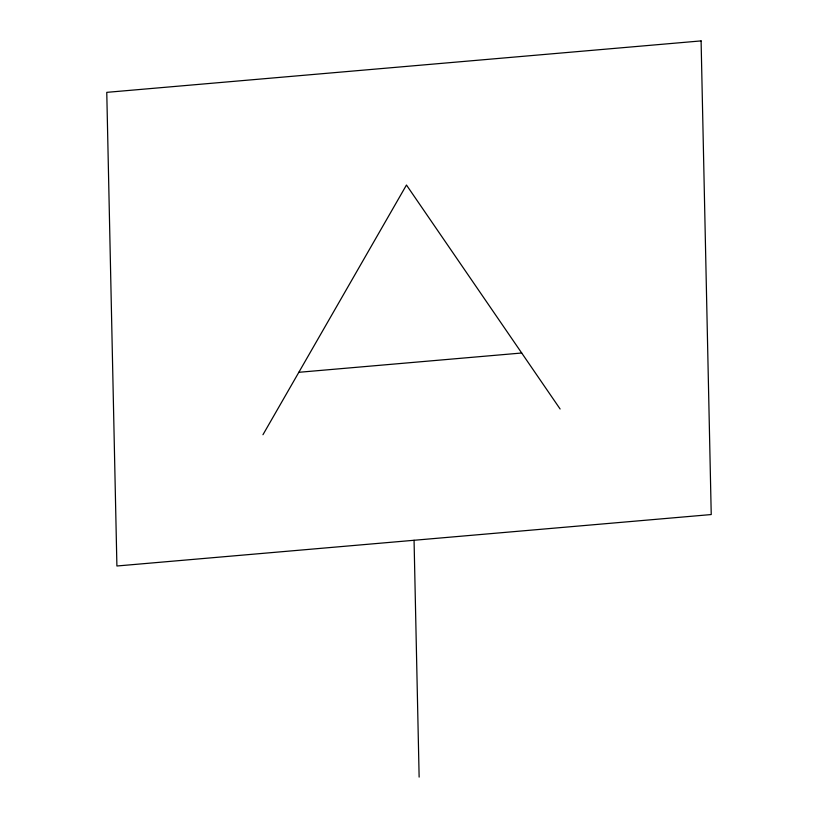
<?xml version="1.0" encoding="UTF-8"?>
<svg xmlns="http://www.w3.org/2000/svg" width="818" height="818" viewBox="0 0 818 818"><rect width="100%" height="100%" fill="white"/><g stroke="black" fill="none" stroke-linecap="round" stroke-linejoin="round"><path stroke-width="1.23" d="M262.956 434.726L406.464 185.032L560.115 409M298.826 372.302L521.7 353.008M414.061 540.279L419.133 777.1M701.098 40.9L106.769 92.352L116.902 565.995L711.231 514.553L701.098 40.9"/></g></svg>
